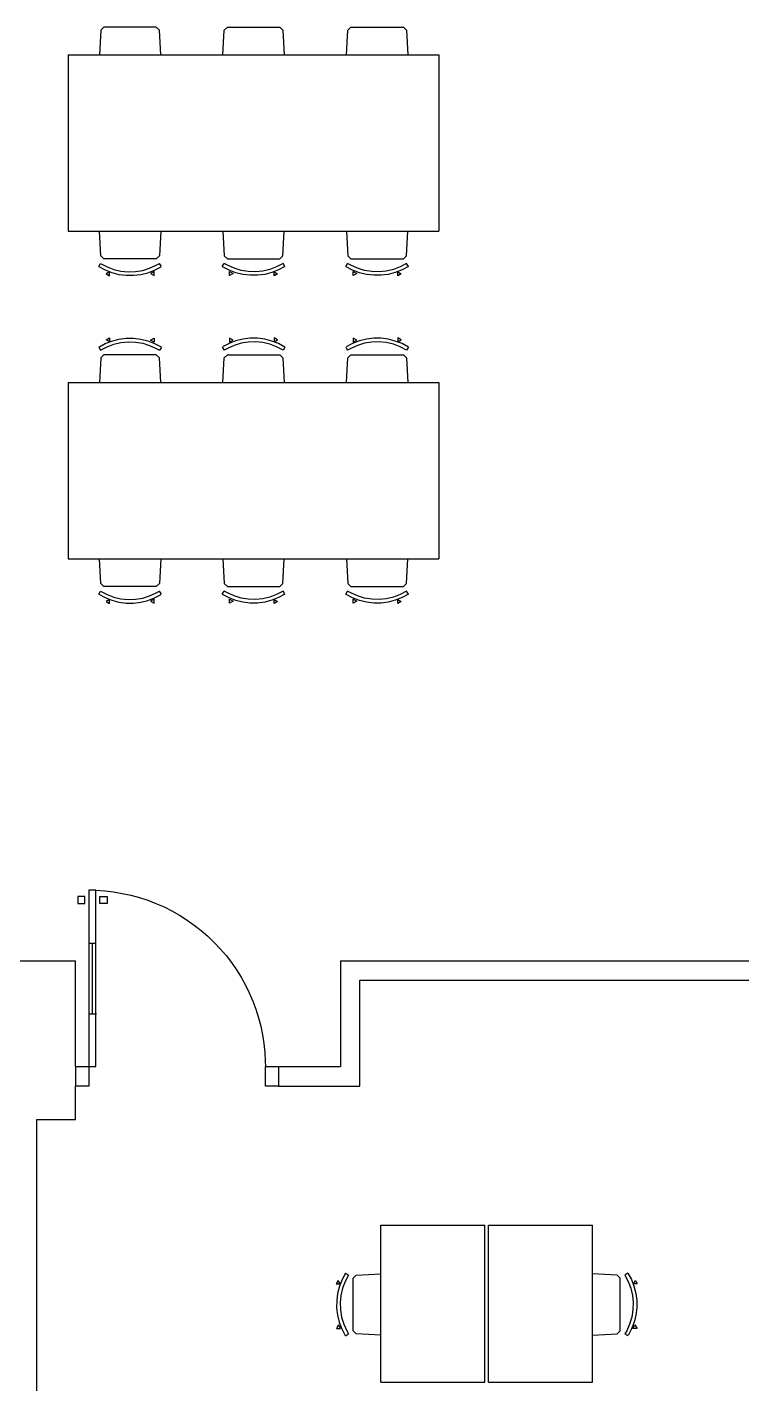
# Model space of a CAD drawing. Extents: x 7 to 80.8, y 22 to 73.9.
# Drawn here: x 32.21 to 36.26, y 42.23 to 49.92 of the extents above; entities that cross this region are included whole.
import ezdxf

# ---------------------------------------------------------------- set-up
doc = ezdxf.new("R2010")
doc.units = 0
doc.header["$MEASUREMENT"] = 0
for name, color, linetype in [('Doors', 7, 'CONTINUOUS'), ('Furniture', 7, 'CONTINUOUS'), ('Walls', 7, 'CONTINUOUS')]:
    doc.layers.add(name, color=color, linetype=linetype)

msp = doc.modelspace()

# ---------------------------------------------------------------- linework, layer by layer
at = {"layer": 'Doors', "color": 4}
for p, q in [((32.5594, 44.7319), (32.5994, 44.7319)), ((32.5786, 44.7325), (32.5786, 44.3319)), ((32.5594, 44.3319), (32.6017, 44.3319))]:
    msp.add_line(p, q, dxfattribs=at)
at = {"layer": 'Doors', "color": 2}
for p, q in [((32.4844, 44.0319), (32.4844, 44.6319)), ((32.4844, 44.0319), (32.4844, 43.9219)), ((33.6344, 44.0319), (33.9844, 44.0319)), ((33.6344, 44.0319), (33.6344, 43.9219)), ((32.4844, 43.7319), (32.4844, 43.9219)), ((33.6344, 43.9219), (34.0944, 43.9219)), ((32.2644, 43.7319), (32.4844, 43.7319))]:
    msp.add_line(p, q, dxfattribs=at)
at = {"layer": 'Doors', "color": 1}
msp.add_line((32.5594, 43.9219), (32.4844, 43.9219), dxfattribs=at)
at = {"layer": 'Doors', "color": 4}
for points in [[(32.5371, 44.9962), (32.4971, 44.9962), (32.4971, 44.9562), (32.5371, 44.9562), (32.5371, 44.9962)], [(32.5594, 44.0319), (32.5994, 44.0319), (32.5994, 45.0319), (32.5594, 45.0319), (32.5594, 44.0319)], [(32.622, 44.9963), (32.662, 44.9965), (32.6621, 44.9565), (32.6221, 44.9563), (32.622, 44.9963)]]:
    msp.add_lwpolyline(points, close=True, dxfattribs=at)
msp.add_lwpolyline([(32.5994, 45.0311), (32.6493, 45.0279), (32.699, 45.0221), (32.7483, 45.0139), (32.7971, 45.0033), (32.8454, 44.9902), (32.8929, 44.9747), (32.9396, 44.9568), (32.9854, 44.9367), (33.0301, 44.9143), (33.0736, 44.8896), (33.1158, 44.8629), (33.1566, 44.834), (33.196, 44.8032), (33.2337, 44.7704), (33.2698, 44.7358), (33.3041, 44.6994), (33.3365, 44.6614), (33.367, 44.6217), (33.3955, 44.5806), (33.4218, 44.5382), (33.4461, 44.4944), (33.4681, 44.4495), (33.4878, 44.4036), (33.5052, 44.3567), (33.5203, 44.3091), (33.5329, 44.2607), (33.5431, 44.2118), (33.5509, 44.1624), (33.5562, 44.1127), (33.559, 44.0627), (33.5594, 44.0319)], dxfattribs=at)
at = {"layer": 'Doors', "color": 1}
for points in [[(32.4844, 44.0319), (32.5594, 44.0319), (32.5594, 43.9219)], [(33.6344, 43.9219), (33.5594, 43.9219), (33.5594, 44.0319), (33.6344, 44.0319)]]:
    msp.add_lwpolyline(points, dxfattribs=at)
at = {"layer": 'Furniture', "color": 4}
for p, q in [((32.6265, 49.9067), (32.6188, 49.7668)), ((32.6265, 49.9067), (32.644, 49.9232)), ((32.9414, 49.9232), (32.644, 49.9232)), ((32.9414, 49.9232), (32.9589, 49.9067)), ((32.9667, 49.7668), (32.9589, 49.9067)), ((33.3188, 49.7668), (33.3265, 49.9067)), ((33.344, 49.9232), (33.3265, 49.9067)), ((33.344, 49.9232), (33.6414, 49.9232)), ((33.6589, 49.9067), (33.6414, 49.9232)), ((33.6589, 49.9067), (33.6666, 49.7668)), ((34.0188, 49.7668), (34.0265, 49.9067)), ((34.044, 49.9232), (34.0265, 49.9067)), ((34.044, 49.9232), (34.3414, 49.9232)), ((34.3589, 49.9067), (34.3414, 49.9232)), ((34.3589, 49.9067), (34.3666, 49.7668)), ((32.4427, 49.7668), (34.5427, 49.7668)), ((32.4427, 49.7668), (32.4427, 48.7668)), ((34.5427, 49.7668), (34.5427, 48.7668)), ((32.4427, 48.7668), (34.5427, 48.7668)), ((32.6265, 48.627), (32.6188, 48.7668)), ((32.9667, 48.7668), (32.9589, 48.627)), ((33.3188, 48.7668), (33.3265, 48.627)), ((33.6589, 48.627), (33.6666, 48.7668)), ((34.0188, 48.7668), (34.0265, 48.627)), ((34.3589, 48.627), (34.3666, 48.7668)), ((32.6265, 48.627), (32.644, 48.6105)), ((32.9414, 48.6105), (32.644, 48.6105)), ((32.9414, 48.6105), (32.9589, 48.627)), ((33.344, 48.6105), (33.3265, 48.627)), ((33.344, 48.6105), (33.6414, 48.6105)), ((33.6589, 48.627), (33.6414, 48.6105)), ((34.044, 48.6105), (34.0265, 48.627)), ((34.044, 48.6105), (34.3414, 48.6105)), ((34.3589, 48.627), (34.3414, 48.6105)), ((32.6149, 48.5667), (32.6258, 48.5842)), ((32.9706, 48.5667), (32.9597, 48.5842)), ((33.3148, 48.5667), (33.3257, 48.5842)), ((33.6705, 48.5667), (33.6596, 48.5842)), ((34.0148, 48.5667), (34.0257, 48.5842)), ((34.3705, 48.5667), (34.3596, 48.5842)), ((32.6149, 48.1098), (32.6258, 48.0922)), ((32.6265, 48.0495), (32.644, 48.066)), ((32.9414, 48.066), (32.644, 48.066)), ((32.9414, 48.066), (32.9589, 48.0495)), ((32.9706, 48.1098), (32.9597, 48.0922)), ((33.3148, 48.1098), (33.3257, 48.0922)), ((33.344, 48.066), (33.3265, 48.0495)), ((33.344, 48.066), (33.6414, 48.066)), ((33.6589, 48.0495), (33.6414, 48.066)), ((33.6705, 48.1098), (33.6596, 48.0922)), ((34.0148, 48.1098), (34.0257, 48.0922)), ((34.044, 48.066), (34.0265, 48.0495)), ((34.044, 48.066), (34.3414, 48.066)), ((34.3589, 48.0495), (34.3414, 48.066)), ((34.3705, 48.1098), (34.3596, 48.0922)), ((32.6265, 48.0495), (32.6188, 47.9096)), ((32.9667, 47.9096), (32.9589, 48.0495)), ((33.3188, 47.9096), (33.3265, 48.0495)), ((33.6589, 48.0495), (33.6666, 47.9096)), ((34.0188, 47.9096), (34.0265, 48.0495)), ((34.3589, 48.0495), (34.3666, 47.9096)), ((32.4427, 47.9096), (34.5427, 47.9096)), ((32.4427, 47.9096), (32.4427, 46.9096)), ((34.5427, 47.9096), (34.5427, 46.9096)), ((32.4427, 46.9096), (34.5427, 46.9096)), ((32.6265, 46.7698), (32.6188, 46.9096)), ((32.9667, 46.9096), (32.9589, 46.7698)), ((33.3188, 46.9096), (33.3265, 46.7698)), ((33.6589, 46.7698), (33.6666, 46.9096)), ((34.0188, 46.9096), (34.0265, 46.7698)), ((34.3589, 46.7698), (34.3666, 46.9096)), ((32.6265, 46.7698), (32.644, 46.7533)), ((32.9414, 46.7533), (32.644, 46.7533)), ((32.9414, 46.7533), (32.9589, 46.7698)), ((33.344, 46.7533), (33.3265, 46.7698)), ((33.344, 46.7533), (33.6414, 46.7533)), ((33.6589, 46.7698), (33.6414, 46.7533)), ((34.044, 46.7533), (34.0265, 46.7698)), ((34.044, 46.7533), (34.3414, 46.7533)), ((34.3589, 46.7698), (34.3414, 46.7533)), ((32.6149, 46.7095), (32.6258, 46.727)), ((32.9706, 46.7095), (32.9597, 46.727)), ((33.3148, 46.7095), (33.3257, 46.727)), ((33.6705, 46.7095), (33.6596, 46.727)), ((34.0148, 46.7095), (34.0257, 46.727)), ((34.3705, 46.7095), (34.3596, 46.727)), ((34.2135, 43.134), (34.8035, 43.134)), ((34.2135, 42.244), (34.2135, 43.134)), ((34.8035, 42.244), (34.8035, 43.134)), ((34.8235, 43.134), (35.4135, 43.134)), ((34.8235, 42.244), (34.8235, 43.134)), ((35.4135, 42.244), (35.4135, 43.134)), ((34.0134, 42.8618), (34.0309, 42.851)), ((34.0737, 42.8502), (34.0572, 42.8328)), ((34.0572, 42.5353), (34.0572, 42.8328)), ((34.0737, 42.8502), (34.2135, 42.858)), ((35.5534, 42.8502), (35.4135, 42.858)), ((35.5534, 42.8502), (35.5699, 42.8328)), ((35.5699, 42.5353), (35.5699, 42.8328)), ((35.6137, 42.8618), (35.5961, 42.851)), ((34.0572, 42.5353), (34.0737, 42.5179)), ((35.5699, 42.5353), (35.5534, 42.5179)), ((34.0134, 42.5062), (34.0309, 42.517)), ((34.2135, 42.5101), (34.0737, 42.5179)), ((35.4135, 42.5101), (35.5534, 42.5179)), ((35.6137, 42.5062), (35.5961, 42.517)), ((34.2135, 42.244), (34.8035, 42.244)), ((34.8235, 42.244), (35.4135, 42.244))]:
    msp.add_line(p, q, dxfattribs=at)
for points in [[(32.6149, 48.5667), (32.6513, 48.5471), (32.6897, 48.5321), (32.7298, 48.522), (32.7707, 48.5168), (32.812, 48.5166), (32.853, 48.5215), (32.8931, 48.5313), (32.9317, 48.546), (32.9682, 48.5652)], [(32.6258, 48.5842), (32.6622, 48.5648), (32.7009, 48.5503), (32.7411, 48.5409), (32.7822, 48.5369), (32.8234, 48.5382), (32.8642, 48.5448), (32.9037, 48.5567), (32.9413, 48.5737), (32.9597, 48.5842)], [(33.6705, 48.5667), (33.6341, 48.5471), (33.5957, 48.5321), (33.5556, 48.522), (33.5147, 48.5168), (33.4734, 48.5166), (33.4324, 48.5215), (33.3923, 48.5313), (33.3537, 48.546), (33.3172, 48.5652)], [(33.6596, 48.5842), (33.6232, 48.5648), (33.5845, 48.5503), (33.5443, 48.5409), (33.5033, 48.5369), (33.462, 48.5382), (33.4213, 48.5448), (33.3817, 48.5567), (33.3441, 48.5737), (33.3257, 48.5842)], [(34.3705, 48.5667), (34.3341, 48.5471), (34.2957, 48.5321), (34.2557, 48.522), (34.2147, 48.5168), (34.1734, 48.5166), (34.1324, 48.5215), (34.0923, 48.5313), (34.0537, 48.546), (34.0172, 48.5652)], [(34.3596, 48.5842), (34.3232, 48.5648), (34.2845, 48.5503), (34.2443, 48.5409), (34.2033, 48.5369), (34.162, 48.5382), (34.1213, 48.5448), (34.0817, 48.5567), (34.0441, 48.5737), (34.0257, 48.5842)], [(32.6149, 48.1098), (32.6513, 48.1293), (32.6897, 48.1443), (32.7298, 48.1545), (32.7707, 48.1597), (32.812, 48.1599), (32.853, 48.155), (32.8931, 48.1452), (32.9317, 48.1305), (32.9682, 48.1112)], [(32.6258, 48.0922), (32.6622, 48.1116), (32.7009, 48.1262), (32.7411, 48.1355), (32.7822, 48.1396), (32.8234, 48.1383), (32.8642, 48.1316), (32.9037, 48.1197), (32.9413, 48.1028), (32.9597, 48.0922)], [(33.6705, 48.1098), (33.6341, 48.1293), (33.5957, 48.1443), (33.5556, 48.1545), (33.5147, 48.1597), (33.4734, 48.1599), (33.4324, 48.155), (33.3923, 48.1452), (33.3537, 48.1305), (33.3172, 48.1112)], [(33.6596, 48.0922), (33.6232, 48.1116), (33.5845, 48.1262), (33.5443, 48.1355), (33.5033, 48.1396), (33.462, 48.1383), (33.4213, 48.1316), (33.3817, 48.1197), (33.3441, 48.1028), (33.3257, 48.0922)], [(34.3705, 48.1098), (34.3341, 48.1293), (34.2957, 48.1443), (34.2557, 48.1545), (34.2147, 48.1597), (34.1734, 48.1599), (34.1324, 48.155), (34.0923, 48.1452), (34.0537, 48.1305), (34.0172, 48.1112)], [(34.3596, 48.0922), (34.3232, 48.1116), (34.2845, 48.1262), (34.2443, 48.1355), (34.2033, 48.1396), (34.162, 48.1383), (34.1213, 48.1316), (34.0817, 48.1197), (34.0441, 48.1028), (34.0257, 48.0922)], [(32.6149, 46.7095), (32.6513, 46.6899), (32.6897, 46.6749), (32.7298, 46.6648), (32.7707, 46.6595), (32.812, 46.6594), (32.853, 46.6642), (32.8931, 46.6741), (32.9317, 46.6888), (32.9682, 46.708)], [(32.6258, 46.727), (32.6622, 46.7076), (32.7009, 46.6931), (32.7411, 46.6837), (32.7822, 46.6797), (32.8234, 46.681), (32.8642, 46.6876), (32.9037, 46.6995), (32.9413, 46.7165), (32.9597, 46.727)], [(33.6705, 46.7095), (33.6341, 46.6899), (33.5957, 46.6749), (33.5556, 46.6648), (33.5147, 46.6595), (33.4734, 46.6594), (33.4324, 46.6642), (33.3923, 46.6741), (33.3537, 46.6888), (33.3172, 46.708)], [(33.6596, 46.727), (33.6232, 46.7076), (33.5845, 46.6931), (33.5443, 46.6837), (33.5033, 46.6797), (33.462, 46.681), (33.4213, 46.6876), (33.3817, 46.6995), (33.3441, 46.7165), (33.3257, 46.727)], [(34.3705, 46.7095), (34.3341, 46.6899), (34.2957, 46.6749), (34.2557, 46.6648), (34.2147, 46.6595), (34.1734, 46.6594), (34.1324, 46.6642), (34.0923, 46.6741), (34.0537, 46.6888), (34.0172, 46.708)], [(34.3596, 46.727), (34.3232, 46.7076), (34.2845, 46.6931), (34.2443, 46.6837), (34.2033, 46.6797), (34.162, 46.681), (34.1213, 46.6876), (34.0817, 46.6995), (34.0441, 46.7165), (34.0257, 46.727)], [(34.0134, 42.8618), (33.9938, 42.8255), (33.9789, 42.787), (33.9687, 42.747), (33.9635, 42.706), (33.9633, 42.6647), (33.9682, 42.6237), (33.978, 42.5837), (33.9927, 42.5451), (34.0119, 42.5085)], [(34.0309, 42.851), (34.0115, 42.8145), (33.997, 42.7759), (33.9876, 42.7357), (33.9836, 42.6946), (33.9849, 42.6533), (33.9915, 42.6126), (34.0034, 42.5731), (34.0204, 42.5354), (34.0309, 42.517)], [(35.5961, 42.851), (35.6156, 42.8145), (35.6301, 42.7759), (35.6395, 42.7357), (35.6435, 42.6946), (35.6422, 42.6533), (35.6355, 42.6126), (35.6236, 42.5731), (35.6067, 42.5354), (35.5961, 42.517)], [(35.6137, 42.8618), (35.6333, 42.8255), (35.6482, 42.787), (35.6584, 42.747), (35.6636, 42.706), (35.6638, 42.6647), (35.6589, 42.6237), (35.6491, 42.5837), (35.6344, 42.5451), (35.6152, 42.5085)]]:
    msp.add_lwpolyline(points, dxfattribs=at)
for points in [[(32.657, 48.5249), (32.6761, 48.5139), (32.6761, 48.5359), (32.657, 48.5249)], [(32.9086, 48.5267), (32.9288, 48.5151), (32.9288, 48.5384), (32.9086, 48.5267)], [(33.3769, 48.5267), (33.3567, 48.5151), (33.3567, 48.5384), (33.3769, 48.5267)], [(33.6284, 48.5249), (33.6093, 48.5139), (33.6093, 48.5359), (33.6284, 48.5249)], [(34.0769, 48.5267), (34.0567, 48.5151), (34.0567, 48.5384), (34.0769, 48.5267)], [(34.3284, 48.5249), (34.3093, 48.5139), (34.3093, 48.5359), (34.3284, 48.5249)], [(32.657, 48.1516), (32.6761, 48.1626), (32.6761, 48.1406), (32.657, 48.1516)], [(32.9086, 48.1497), (32.9288, 48.1614), (32.9288, 48.1381), (32.9086, 48.1497)], [(33.3769, 48.1497), (33.3567, 48.1614), (33.3567, 48.1381), (33.3769, 48.1497)], [(33.6284, 48.1516), (33.6093, 48.1626), (33.6093, 48.1406), (33.6284, 48.1516)], [(34.0769, 48.1497), (34.0567, 48.1614), (34.0567, 48.1381), (34.0769, 48.1497)], [(34.3284, 48.1516), (34.3093, 48.1626), (34.3093, 48.1406), (34.3284, 48.1516)], [(32.657, 46.6677), (32.6761, 46.6567), (32.6761, 46.6787), (32.657, 46.6677)], [(32.9086, 46.6695), (32.9288, 46.6579), (32.9288, 46.6812), (32.9086, 46.6695)], [(33.3769, 46.6695), (33.3567, 46.6579), (33.3567, 46.6812), (33.3769, 46.6695)], [(33.6284, 46.6677), (33.6093, 46.6567), (33.6093, 46.6787), (33.6284, 46.6677)], [(34.0769, 46.6695), (34.0567, 46.6579), (34.0567, 46.6812), (34.0769, 46.6695)], [(34.3284, 46.6677), (34.3093, 46.6567), (34.3093, 46.6787), (34.3284, 46.6677)], [(33.9716, 42.8197), (33.9606, 42.8007), (33.9826, 42.8007), (33.9716, 42.8197)], [(35.6555, 42.8197), (35.6665, 42.8007), (35.6445, 42.8007), (35.6555, 42.8197)], [(33.9734, 42.5682), (33.9618, 42.548), (33.9851, 42.548), (33.9734, 42.5682)], [(35.6537, 42.5682), (35.6653, 42.548), (35.642, 42.548), (35.6537, 42.5682)]]:
    msp.add_lwpolyline(points, close=True, dxfattribs=at)
at = {"layer": 'Walls', "color": 2}
for p, q in [((31.9344, 44.6319), (32.4844, 44.6319)), ((33.9844, 44.6319), (34.7594, 44.6319)), ((33.9844, 44.6319), (33.9844, 44.0319)), ((34.7594, 44.6319), (45.7344, 44.6319)), ((34.0944, 44.5219), (39.5844, 44.5219)), ((34.0944, 43.9219), (34.0944, 44.5219)), ((32.2644, 36.1319), (32.2644, 43.7319))]:
    msp.add_line(p, q, dxfattribs=at)

doc.saveas('drawing.dxf')
